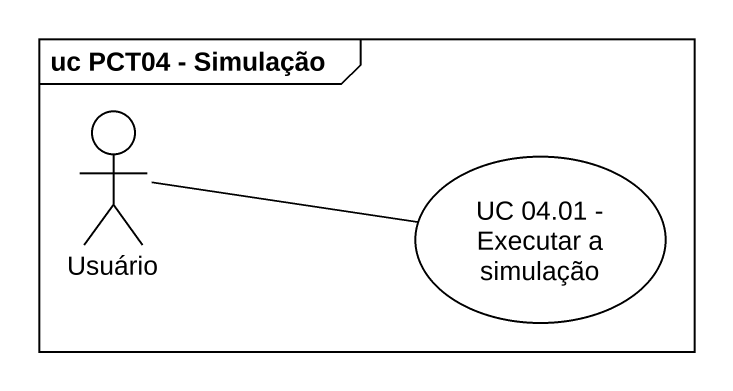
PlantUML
@startuml
mainframe uc PCT04 - Simulação
actor Usuário
usecase "UC 04.01 - Executar a simulação" as UC_04_01_Executar_a
Usuário -right- UC_04_01_Executar_a
@enduml
